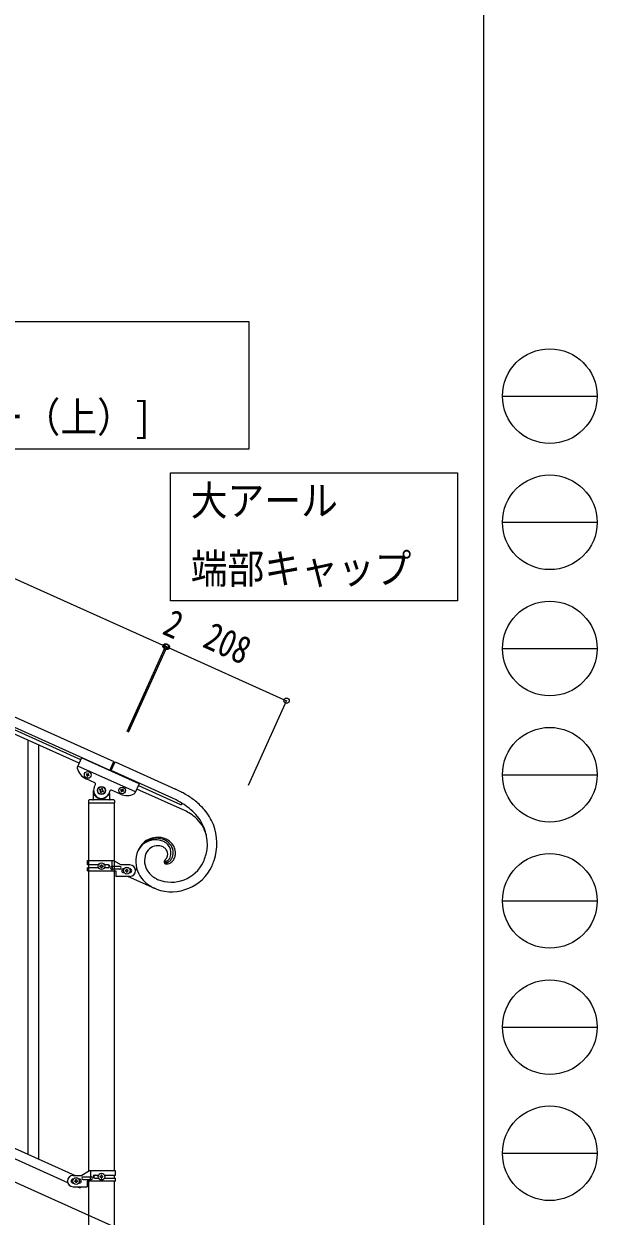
# Model space of a CAD drawing. Units: millimetres, scale not verified. Extents: x -4015 to 4015, y -2862 to 2860.
# Drawn here: x 3107 to 4015, y -1915 to -25 of the extents above; entities that cross this region are included whole.
import ezdxf
from ezdxf.enums import TextEntityAlignment as Align

# ---------------------------------------------------------------- set-up
doc = ezdxf.new("R2010")
doc.units = ezdxf.units.MM
doc.header["$LTSCALE"] = 10
doc.layers.add('0-3_YKK_A1', color=4, linetype='Continuous')
doc.layers.add('0-4_YKK_D', color=6, linetype='Continuous')
doc.layers.add('0-5_YKK_ZWAK', color=92, linetype='Continuous', lineweight=18)
doc.styles.add('ＭＳ ゴシック', font='')
doc.styles.get('ＭＳ ゴシック').set_extended_font_data('MS Gothic')

msp = doc.modelspace()

# ---------------------------------------------------------------- linework, layer by layer
at = {"layer": '0-3_YKK_A1'}
for p, q in [((2466.85, -841.83), (3249.27, -1193.96)), ((2460.7, -855.51), (3243.11, -1207.64)), ((3194.32, -1196.65), (2545.33, -904.57)), ((3196.79, -1191.17), (2547.8, -899.1)), ((3113.69, -1816.49), (3113.69, -1160.36)), ((3130.69, -1824.14), (3130.69, -1168.01)), ((3198.05, -1188.38), (3191.35, -1203.26)), ((3289.24, -1229.42), (3198.05, -1188.38)), ((3283.49, -1242.18), (3192.3, -1201.14)), ((3242.73, -1208.48), (3249.27, -1193.96)), ((3244.59, -1209.32), (3251.14, -1194.73)), ((3251.14, -1194.73), (3347.16, -1237.88)), ((3219.34, -1227.57), (3205.2, -1221.2)), ((3206.75, -1214.25), (3205.88, -1213.85)), ((3208.99, -1216.31), (3209.86, -1216.7)), ((3217.19, -1253.9), (3217.19, -1239.9)), ((3218.19, -1246.9), (3218.46, -1246.9)), ((3218.29, -1234.77), (3220.34, -1230.21)), ((3228.15, -1238.49), (3226.95, -1237.94)), ((3231.22, -1241.31), (3232.43, -1241.86)), ((3241.19, -1246.9), (3240.91, -1246.9)), ((3243.14, -1240.47), (3241.09, -1245.03)), ((3242.19, -1244.45), (3242.19, -1253.9)), ((3259.92, -1245.83), (3245.78, -1239.47)), ((3261.08, -1239.75), (3260.2, -1239.35)), ((3264.1, -1240.05), (3264.97, -1240.45)), ((3289.24, -1229.42), (3282.54, -1244.3)), ((3359.21, -1270.63), (3285.63, -1237.56)), ((3288.07, -1232.14), (3354.88, -1262.17)), ((3209.19, -1255.9), (3209.19, -1259.4)), ((3209.44, -1843.71), (3209.44, -1259.9)), ((3249.94, -1259.9), (3209.44, -1259.9)), ((3249.69, -1259.9), (3209.69, -1259.9)), ((3249.19, -1254.9), (3210.19, -1254.9)), ((3249.94, -1259.9), (3249.94, -1842.92)), ((3250.19, -1255.9), (3250.19, -1259.4)), ((3348.06, -1254.95), (3341.01, -1251.56)), ((3356.38, -1259.59), (3356.26, -1259.51)), ((3356.49, -1259.68), (3356.46, -1259.65)), ((3207.74, -1350.99), (3248.61, -1350.99)), ((3207.74, -1357.49), (3207.74, -1350.99)), ((3225.06, -1357.49), (3207.74, -1357.49)), ((3228.3, -1360.46), (3227.34, -1360.46)), ((3231.18, -1359.5), (3232.14, -1359.5)), ((3240.33, -1357.49), (3234.41, -1357.49)), ((3258.94, -1360.49), (3245.86, -1360.49)), ((3246.71, -1360.49), (3246.71, -1350.99)), ((3247.26, -1364.49), (3247.26, -1360.49)), ((3248.61, -1350.99), (3260.74, -1357.99)), ((3274.74, -1357.99), (3260.74, -1357.99)), ((3329.87, -1350.67), (3330.06, -1350.46)), ((3338.44, -1345.65), (3338.03, -1346.62)), ((3338.44, -1345.65), (3338.03, -1346.62)), ((3207.74, -1366.99), (3207.74, -1362.49)), ((3225.06, -1362.49), (3207.74, -1362.49)), ((3207.74, -1366.99), (3252.24, -1366.99)), ((3240.33, -1362.49), (3234.41, -1362.49)), ((3258.94, -1364.49), (3245.86, -1364.49)), ((3246.71, -1366.99), (3246.71, -1364.49)), ((3252.24, -1366.99), (3252.24, -1375.99)), ((3274.74, -1375.99), (3252.24, -1375.99)), ((3265.37, -1363.99), (3264.74, -1363.99)), ((3265.37, -1369.99), (3264.74, -1369.99)), ((3268.3, -1366.51), (3267.34, -1366.51)), ((3271.18, -1367.47), (3272.14, -1367.47)), ((3271.87, -1376.17), (3313.63, -1394.93)), ((3274.11, -1363.99), (3274.74, -1363.99)), ((3274.11, -1369.99), (3274.74, -1369.99)), ((3286.18, -1366.15), (3283.38, -1364.89)), ((3316.63, -1396.2), (3313.63, -1394.93)), ((3316.63, -1396.2), (3313.63, -1394.93)), ((3316.94, -1380.05), (3318.59, -1380.83)), ((2471.41, -1543.88), (3175.92, -1860.95)), ((2483.46, -1532.86), (3187.96, -1849.92)), ((3184.69, -1849.92), (3198.69, -1849.92)), ((3210.81, -1842.92), (3198.69, -1849.92)), ((3251.69, -1842.92), (3210.81, -1842.92)), ((3212.72, -1852.42), (3212.72, -1842.92)), ((3219.09, -1849.42), (3225.02, -1849.42)), ((3228.25, -1851.44), (3227.29, -1851.44)), ((3234.36, -1849.42), (3251.69, -1849.42)), ((3249.94, -1849.42), (3249.94, -1854.42)), ((3251.69, -1849.42), (3251.69, -1842.92)), ((3185.32, -1855.92), (3184.69, -1855.92)), ((3185.32, -1861.92), (3184.69, -1861.92)), ((3184.69, -1867.92), (3207.19, -1867.92)), ((3188.25, -1859.4), (3187.29, -1859.4)), ((3191.13, -1858.44), (3192.09, -1858.44)), ((3191.41, -1867.92), (3195.73, -1869.86)), ((3194.69, -1855.92), (3194.06, -1855.92)), ((3194.69, -1861.92), (3194.06, -1861.92)), ((3196.6, -1867.92), (3195.73, -1869.86)), ((3200.49, -1852.42), (3213.57, -1852.42)), ((3200.49, -1856.42), (3213.57, -1856.42)), ((3207.19, -1858.92), (3207.19, -1867.92)), ((3251.69, -1858.92), (3207.19, -1858.92)), ((3209.44, -1989.9), (3209.44, -1858.92)), ((3212.16, -1856.42), (3212.16, -1852.42)), ((3212.72, -1858.92), (3212.72, -1856.42)), ((3219.09, -1854.42), (3225.01, -1854.42)), ((3231.13, -1852.4), (3232.09, -1852.4)), ((3234.36, -1854.42), (3251.69, -1854.42)), ((3249.94, -1858.92), (3249.94, -1989.9)), ((3251.69, -1858.92), (3251.69, -1854.42))]:
    msp.add_line(p, q, dxfattribs=at)
for points in [[(3463.26, -496.53), (3463.26, -699.08), (2678.7, -699.08), (2678.7, -496.53)], [(3793.66, -736.53), (3793.66, -939.08), (3339.1, -939.08), (3339.1, -736.53)]]:
    msp.add_lwpolyline(points, close=True, dxfattribs=at)
for points in [[(3348.06, -1254.95), (3341.01, -1251.56), (3245, -1208.41)], [(3205.88, -1213.85), (3205.49, -1214.73), (3206.36, -1215.12)], [(3206.84, -1216.39), (3206.45, -1217.27), (3207.32, -1217.66), (3207.72, -1216.79)], [(3208.9, -1214.16), (3209.29, -1213.29), (3208.42, -1212.89), (3208.02, -1213.77)], [(3209.86, -1216.7), (3210.26, -1215.82), (3209.38, -1215.43)], [(3226.95, -1237.94), (3226.41, -1239.15), (3227.61, -1239.69)], [(3228.27, -1241.43), (3227.73, -1242.64), (3228.94, -1243.18), (3229.48, -1241.98)], [(3231.1, -1238.37), (3231.64, -1237.16), (3230.44, -1236.62), (3229.9, -1237.82)], [(3232.43, -1241.86), (3232.97, -1240.65), (3231.76, -1240.11)], [(3260.2, -1239.35), (3260.59, -1238.48), (3261.47, -1238.87)], [(3262.43, -1241.41), (3262.04, -1242.29), (3261.16, -1241.89), (3261.56, -1241.02)], [(3262.74, -1238.39), (3263.13, -1237.52), (3264.01, -1237.91), (3263.61, -1238.79)], [(3264.97, -1240.45), (3264.58, -1241.32), (3263.7, -1240.93)], [(3227.34, -1360.46), (3227.34, -1359.5), (3228.3, -1359.5)], [(3229.26, -1358.54), (3229.26, -1357.58), (3230.22, -1357.58), (3230.22, -1358.54)], [(3232.14, -1359.5), (3232.14, -1360.46), (3231.18, -1360.46)], [(3330.65, -1351.37), (3330.62, -1351.35), (3330.53, -1351.29)], [(3330.65, -1351.37), (3330.62, -1351.35), (3330.53, -1351.29)], [(3330.97, -1351.56), (3330.93, -1351.54), (3330.89, -1351.52)], [(3330.97, -1351.56), (3330.93, -1351.54), (3330.89, -1351.52)], [(3230.22, -1361.42), (3230.22, -1362.38), (3229.26, -1362.38), (3229.26, -1361.42)], [(3267.34, -1366.51), (3267.34, -1367.47), (3268.3, -1367.47)], [(3270.22, -1365.55), (3270.22, -1364.59), (3269.26, -1364.59), (3269.26, -1365.55)], [(3269.26, -1368.43), (3269.26, -1369.39), (3270.22, -1369.39), (3270.22, -1368.43)], [(3272.14, -1367.47), (3272.14, -1366.51), (3271.18, -1366.51)], [(3379.69, -1989.9), (2579.69, -1629.9), (2179.69, -1629.9)], [(3227.29, -1851.44), (3227.29, -1852.4), (3228.25, -1852.4)], [(3230.17, -1850.48), (3230.17, -1849.52), (3229.21, -1849.52), (3229.21, -1850.48)], [(3232.09, -1852.4), (3232.09, -1851.44), (3231.13, -1851.44)], [(3187.29, -1859.4), (3187.29, -1858.44), (3188.25, -1858.44)], [(3189.21, -1857.48), (3189.21, -1856.52), (3190.17, -1856.52), (3190.17, -1857.48)], [(3190.17, -1860.36), (3190.17, -1861.32), (3189.21, -1861.32), (3189.21, -1860.36)], [(3192.09, -1858.44), (3192.09, -1859.4), (3191.13, -1859.4)], [(3229.21, -1853.36), (3229.21, -1854.32), (3230.17, -1854.32), (3230.17, -1853.36)]]:
    msp.add_lwpolyline(points, dxfattribs=at)
for centre, radius in [((3207.87, -1215.28), 5.3), ((3229.69, -1239.9), 6.5), ((3229.69, -1239.9), 6), ((3262.59, -1239.9), 5.3), ((3229.74, -1359.98), 5.3), ((3269.74, -1366.99), 5.3), ((3229.69, -1851.92), 5.3), ((3189.69, -1858.92), 5.3)]:
    msp.add_circle(centre, radius, dxfattribs=at)
for centre, radius, start, end in [((3193.17, -1204.08), 2, 155.77, 194.26995), ((3215.46, -1198.41), 25, 194.26995, 245.77), ((3205.97, -1216), 0.96, 335.77, 65.77), ((3207.15, -1213.37), 0.96, 245.77, 335.77), ((3208.59, -1217.18), 0.96, 65.77, 155.77), ((3209.78, -1214.56), 0.96, 155.77, 245.77), ((3218.52, -1229.39), 2, 335.77, 65.77), ((3229.69, -1239.9), 12.5, 155.77, 335.77), ((3218.19, -1247.9), 1, 90, 180), ((3218.46, -1247.4), 0.5, 33.74899, 90), ((3229.69, -1239.9), 13, 213.74899, 326.25101), ((3227.07, -1240.89), 1.32, 335.77, 65.77), ((3228.69, -1237.28), 1.32, 245.77, 335.77), ((3230.68, -1242.52), 1.32, 65.77, 155.77), ((3232.31, -1238.91), 1.32, 155.77, 245.77), ((3240.91, -1247.4), 0.5, 90, 146.25101), ((3241.19, -1247.9), 1, 0, 90), ((3244.96, -1241.29), 2, 65.77, 155.77), ((3270.18, -1223.03), 25, 245.77, 297.27005), ((3260.68, -1240.62), 0.96, 335.77, 65.77), ((3261.86, -1238), 0.96, 245.77, 335.77), ((3263.31, -1241.81), 0.96, 65.77, 155.77), ((3264.49, -1239.18), 0.96, 155.77, 245.77), ((3280.72, -1243.47), 2, 297.27005, 335.77), ((3252.82, -1440), 223.06, 60.39763, 64.98069), ((3252.82, -1440), 223.06, 60.3976, 64.98065), ((3280.61, -1381.98), 158.94, 51.90192, 58.77535), ((3280.61, -1381.98), 158.94, 51.90192, 58.77535), ((3210.19, -1255.9), 1, 90, 180), ((3209.69, -1259.4), 0.5, 180, 270), ((3216.19, -1253.9), 1, 270, 0), ((3243.19, -1253.9), 1, 180, 270), ((3249.19, -1255.9), 1, 0, 90), ((3249.69, -1259.4), 0.5, 270, 0), ((3261.77, -1416.81), 183.43, 57.35635, 61.9394), ((3261.77, -1416.81), 183.43, 57.35635, 61.9394), ((3355.5, -1260.8), 1.5, 245.79996, 335.80004), ((3354.84, -1261.68), 2.6, 51.28719, 53.57895), ((3354.16, -1262.19), 3.42, 45.02844, 47.32019), ((3355.03, -1261.21), 2.12, 38.33618, 42.91923), ((3355.48, -1260.81), 1.52, 336.21696, 36.65526), ((3263.96, -1400.87), 168.96, 50.47959, 55.06264), ((3263.96, -1400.87), 168.96, 50.47959, 55.06264), ((3299.44, -1352.7), 124.33, 41.24534, 50.40778), ((3299.44, -1352.7), 124.33, 41.24553, 50.40797), ((3305.58, -1384.89), 126.22, 60.27108, 64.85414), ((3314.88, -1360.32), 100.36, 51.05204, 57.92548), ((3290.26, -1360.47), 121.18, 41.04433, 47.91776), ((3290.26, -1360.47), 121.18, 41.04462, 47.91805), ((3339.59, -1326.26), 58.38, 15.62986, 48.89831), ((3326.22, -1325.58), 71.2, 353.62765, 38.86738), ((3326.22, -1325.58), 71.2, 353.62765, 38.86738), ((3318.17, -1332.54), 97, 23.56863, 39.58532), ((3318.17, -1332.54), 97, 23.56863, 39.58532), ((3326.41, -1323.78), 86.08, 341.81865, 20.41083), ((3326.41, -1323.78), 86.08, 341.81865, 20.41083), ((3318.4, -1349.76), 34.16, 93.26927, 155.83825), ((3315.3, -1348.81), 30.95, 67.89958, 155.10522), ((3315.26, -1348.63), 30.8, 67.71106, 154.91669), ((3322.65, -1350.73), 38.4, 125.2481, 143.54378), ((3318.39, -1347.65), 33.47, 66.17805, 122.32303), ((3316.5, -1348.85), 33.2, 67.23891, 90.08128), ((3311.69, -1351.95), 35.28, 55.23084, 64.39328), ((3311.69, -1351.95), 35.28, 55.23063, 64.39307), ((3317.12, -1344.77), 29.21, 49.24077, 65.25746), ((3319.94, -1343.05), 28.63, 40.18854, 65.29774), ((3321.14, -1339.32), 22.46, 18.31288, 47.94053), ((3327.13, -1352.69), 43.29, 156.70929, 181.81848), ((3327.13, -1352.69), 43.29, 156.70929, 181.81848), ((3337.38, -1359.19), 55.31, 145.55981, 154.72225), ((3328, -1351.12), 30.15, 157.65614, 215.95301), ((3319.37, -1348.61), 21.24, 90.37262, 155.06126), ((3318.62, -1347.21), 19.83, 68.09684, 90.93921), ((3312.11, -1357.42), 31.8, 59.49509, 64.07814), ((3312.11, -1357.42), 31.8, 59.49477, 64.07782), ((3318.05, -1345.44), 18.49, 42.77942, 56.51395), ((3318.05, -1345.44), 18.49, 42.78015, 56.51467), ((3322.41, -1340.81), 12.16, 346.71184, 40.69477), ((3322.41, -1340.81), 12.16, 346.7102, 40.69313), ((3317.29, -1341.9), 23.86, 34.20834, 52.50403), ((3317.29, -1341.9), 23.86, 34.20892, 52.5046), ((3320.06, -1338.53), 19.72, 338.82853, 30.63958), ((3320.06, -1338.53), 19.72, 338.82969, 30.64075), ((3321.26, -1338.02), 21.96, 336.61279, 15.20497), ((3322.8, -1339.46), 24.15, 355.0314, 38.06327), ((3322.92, -1337.85), 24.22, 337.48111, 351.21563), ((3313.08, -1319.03), 85.14, 336.49633, 350.23085), ((3313.08, -1319.03), 85.14, 336.49633, 350.23085), ((3228.3, -1358.54), 0.96, 270, 0), ((3228.3, -1361.42), 0.96, 0, 90), ((3231.18, -1358.54), 0.96, 180, 270), ((3231.18, -1361.42), 0.96, 90, 180), ((3239.58, -1359.99), 2.5, 270, 90), ((3240.33, -1359.99), 2.5, 270, 90), ((3245.86, -1362.49), 2, 90, 270), ((3258.94, -1362.49), 2, 270, 90), ((3274.74, -1366.99), 9, 270, 90), ((3330.88, -1350.7), 47.13, 184.0936, 227.12547), ((3330.88, -1350.7), 47.13, 184.0936, 227.12547), ((3340.59, -1329.73), 70.65, 250.18243, 335.40556), ((3340.59, -1329.73), 70.65, 250.18243, 335.40556), ((3340.25, -1328.81), 56.35, 247.39162, 334.59726), ((3340.25, -1328.81), 56.35, 247.39141, 334.59705), ((3331.31, -1353.27), 2.65, 167.04343, 218.85449), ((3333.7, -1354.01), 5.15, 158.03692, 164.91035), ((3335.33, -1355.06), 7.06, 150.52448, 155.10753), ((3335.74, -1355.66), 7.72, 143.58223, 148.16528), ((3332.62, -1351.8), 4.6, 222.891, 229.76444), ((3331.16, -1351.95), 1.77, 161.3652, 215.34813), ((3332.36, -1352.47), 3.07, 152.58126, 159.45469), ((3339.95, -1359.41), 13.34, 139.06564, 141.3574), ((3332.95, -1352.95), 3.82, 143.33729, 150.21072), ((3332.34, -1351.69), 4.51, 233.3118, 244.76142), ((3331.83, -1351.28), 2.71, 218.78035, 225.65378), ((3335.26, -1355.02), 6.92, 138.70873, 141.00048), ((3332.88, -1349.89), 4.44, 228.50227, 233.08532), ((3330.27, -1350.6), 0.253, 145.04243, 203.3393), ((3330.28, -1350.61), 0.262, 145.68999, 206.1283), ((3330.9, -1350.38), 0.923, 200.61749, 209.77993), ((3331.03, -1350.31), 1.07, 202.61492, 209.48835), ((3305.75, -1327.87), 33.19, 317.10699, 321.69005), ((3305.75, -1327.87), 33.19, 317.11114, 321.69419), ((3331.54, -1349.9), 1.71, 213.20021, 220.07364), ((3331.54, -1349.9), 1.71, 213.20021, 220.07364), ((3334.5, -1346.96), 7.77, 236.51881, 238.81056), ((3332.2, -1349.22), 2.67, 222.04644, 226.62949), ((3331.92, -1349.51), 2.26, 221.42471, 226.00776), ((3332.37, -1348.94), 2.98, 227.43098, 232.01404), ((3333.76, -1347.27), 5.15, 228.89197, 231.18373), ((3334.5, -1345.96), 10.63, 247.42028, 252.00333), ((3334.4, -1346.13), 8.44, 242.27807, 244.56982), ((3334.5, -1345.47), 7.04, 236.90361, 239.19536), ((3334.5, -1345.48), 7.04, 236.89812, 239.18988), ((3333.43, -1347.2), 7.07, 247.9709, 252.55395), ((3334.06, -1345.61), 6.71, 242.5188, 244.81056), ((3334.06, -1345.61), 6.71, 242.5188, 244.81056), ((3332, -1349.89), 1.96, 246.11917, 248.41092), ((3332, -1349.9), 1.95, 246.12292, 248.41468), ((3333.74, -1346.24), 10.15, 255.59627, 267.04589), ((3332.15, -1349.12), 2.73, 251.49223, 258.36566), ((3332.15, -1349.12), 2.73, 251.49223, 258.36566), ((3332.64, -1348.46), 5.65, 256.38255, 265.54499), ((3332.08, -1348.52), 3.31, 261.54659, 266.12964), ((3332.08, -1348.52), 3.31, 261.5332, 266.11625), ((3307.16, -1331.19), 30.07, 324.9942, 329.57726), ((3307.16, -1331.2), 30.07, 324.9942, 329.57726), ((3331.95, -1344.74), 7.08, 269.26543, 271.55719), ((3331.95, -1344.75), 7.08, 269.28229, 271.57404), ((3331.46, -1344.27), 7.58, 275.17715, 277.46891), ((3331.46, -1344.28), 7.58, 275.19636, 277.48811), ((3332.47, -1347.32), 6.77, 267.74168, 274.61511), ((3330.96, -1343.83), 8.1, 280.56187, 282.85362), ((3330.96, -1343.83), 8.1, 280.56187, 282.85362), ((3330.82, -1344.68), 7.31, 285.37325, 289.95631), ((3330.82, -1344.68), 7.31, 285.37325, 289.95631), ((3331.99, -1345.35), 8.78, 276.6992, 283.57263), ((3316.08, -1337.86), 19.04, 333.28731, 342.44975), ((3316.08, -1337.86), 19.04, 333.29108, 342.45352), ((3333.2, -1345.26), 11.12, 270.09813, 281.54775), ((3329.59, -1342.61), 9.69, 292.66489, 297.24794), ((3329.59, -1342.61), 9.69, 292.6537, 297.23675), ((3327.68, -1340.4), 12.55, 300.36011, 304.94316), ((3327.68, -1340.39), 12.55, 300.35055, 304.9336), ((3331.49, -1344.69), 9.55, 285.55901, 292.43244), ((3328.08, -1341.89), 11.11, 307.64784, 316.81028), ((3328.08, -1341.89), 11.11, 307.64784, 316.81028), ((3329.22, -1340.83), 14, 294.98823, 301.86166), ((3332.52, -1343.94), 12.56, 283.36601, 297.10053), ((3326.92, -1341.46), 12.25, 319.05672, 335.07341), ((3326.93, -1341.46), 12.25, 319.0534, 335.0701), ((3328.16, -1340.63), 14.74, 304.94529, 314.10773), ((3329.95, -1340.33), 16.95, 299.309, 310.75862), ((3326.27, -1339.66), 16.77, 316.44168, 325.60412), ((3320.82, -1337), 22.79, 327.81277, 334.6862), ((3327.78, -1339.12), 19.3, 313.26763, 324.71725), ((3324.82, -1337.76), 22.51, 326.25346, 335.4159), ((3194.1, -1270.99), 228.42, 337.30168, 339.59343), ((3194.1, -1270.99), 228.42, 337.30168, 339.59343), ((3264.74, -1366.99), 3, 90, 270), ((3268.3, -1365.55), 0.96, 270, 0), ((3268.3, -1368.43), 0.96, 0, 90), ((3271.18, -1365.55), 0.96, 180, 270), ((3271.18, -1368.43), 0.96, 90, 180), ((3274.74, -1366.99), 3, 270, 90), ((3335.37, -1344.7), 39.87, 216.05957, 241.16876), ((3340.66, -1337.4), 63.56, 228.8198, 244.83649), ((3340.66, -1337.4), 63.56, 228.8198, 244.83649), ((3347.26, -1319.21), 67.97, 242.75691, 245.04866), ((3184.69, -1858.92), 9, 90, 270), ((3219.09, -1851.92), 2.5, 90, 270), ((3219.84, -1851.92), 2.5, 90, 270), ((3228.25, -1850.48), 0.96, 270, 0), ((3231.13, -1850.48), 0.96, 180, 270), ((3184.69, -1858.92), 3, 90, 270), ((3188.25, -1857.48), 0.96, 270, 0), ((3188.25, -1860.36), 0.96, 0, 90), ((3191.13, -1857.48), 0.96, 180, 270), ((3191.13, -1860.36), 0.96, 90, 180), ((3194.69, -1858.92), 3, 270, 90), ((3200.49, -1854.42), 2, 90, 270), ((3213.57, -1854.42), 2, 270, 90), ((3228.25, -1853.36), 0.96, 0, 90), ((3231.13, -1853.36), 0.96, 90, 180)]:
    msp.add_arc(centre, radius, start, end, dxfattribs=at)
at = {"layer": '0-4_YKK_D'}
for p, q in [((2548.95, -659.42), (3331.36, -1011.54)), ((3270.61, -1146.54), (3331.76, -1010.66)), ((3271.47, -1144.62), (3331.77, -1010.63)), ((3272.43, -1147.36), (3333.58, -1011.49)), ((3272.84, -1146.45), (3333.51, -1011.45)), ((3333.17, -1012.4), (3331.35, -1011.58)), ((3333.1, -1012.37), (3522.82, -1097.63)), ((3462.56, -1231.71), (3523.23, -1096.72))]:
    msp.add_line(p, q, dxfattribs=at)
for centre in [(3331.35, -1011.58), (3331.36, -1011.54), (3333.1, -1012.37), (3333.17, -1012.4), (3522.82, -1097.63)]:
    msp.add_circle(centre, 4.25, dxfattribs=at)
at = {"layer": '0-5_YKK_ZWAK', "color": 7}
msp.add_line((3834.72, 2810.1), (3834.72, -2489.9), dxfattribs=at)
at = {"layer": '0-5_YKK_ZWAK'}
for p, q in [((3864.72, -614.9), (4014.72, -614.9)), ((3864.72, -814.9), (4014.72, -814.9)), ((3864.72, -1014.9), (4014.72, -1014.9)), ((3864.72, -1214.9), (4014.72, -1214.9)), ((3864.72, -1414.9), (4014.72, -1414.9)), ((3864.72, -1614.9), (4014.72, -1614.9)), ((3864.72, -1814.9), (4014.72, -1814.9))]:
    msp.add_line(p, q, dxfattribs=at)
at = {"layer": '0-5_YKK_ZWAK', "color": 7}
for centre in [(3939.72, -614.9), (3939.72, -814.9), (3939.72, -1014.9), (3939.72, -1214.9), (3939.72, -1414.9), (3939.72, -1614.9), (3939.72, -1814.9)]:
    msp.add_circle(centre, 75, dxfattribs=at)

# ---------------------------------------------------------------- texts
at = {"layer": '0-3_YKK_A1', "style": 'ＭＳ ゴシック', "width": 0.9}
for s, p in [('[連結-コーナー（上）]', (2698.93, -686.14)), ('大アール', (3371.23, -818.35)), ('端部キャップ', (3371.23, -926.14))]:
    msp.add_text(s, height=47.42, dxfattribs=at).set_placement(p, align=Align.BOTTOM_LEFT)
at = {"layer": '0-4_YKK_D', "style": 'ＭＳ ゴシック', "width": 0.8}
for s, rotation, p in [('2', 335.77, (3318.7, -1003.14)), ('208', 335.8, (3382.44, -1023.58))]:
    msp.add_text(s, height=43.99, rotation=rotation, dxfattribs=at).set_placement(p, align=Align.BOTTOM_LEFT)

doc.saveas('drawing.dxf')
